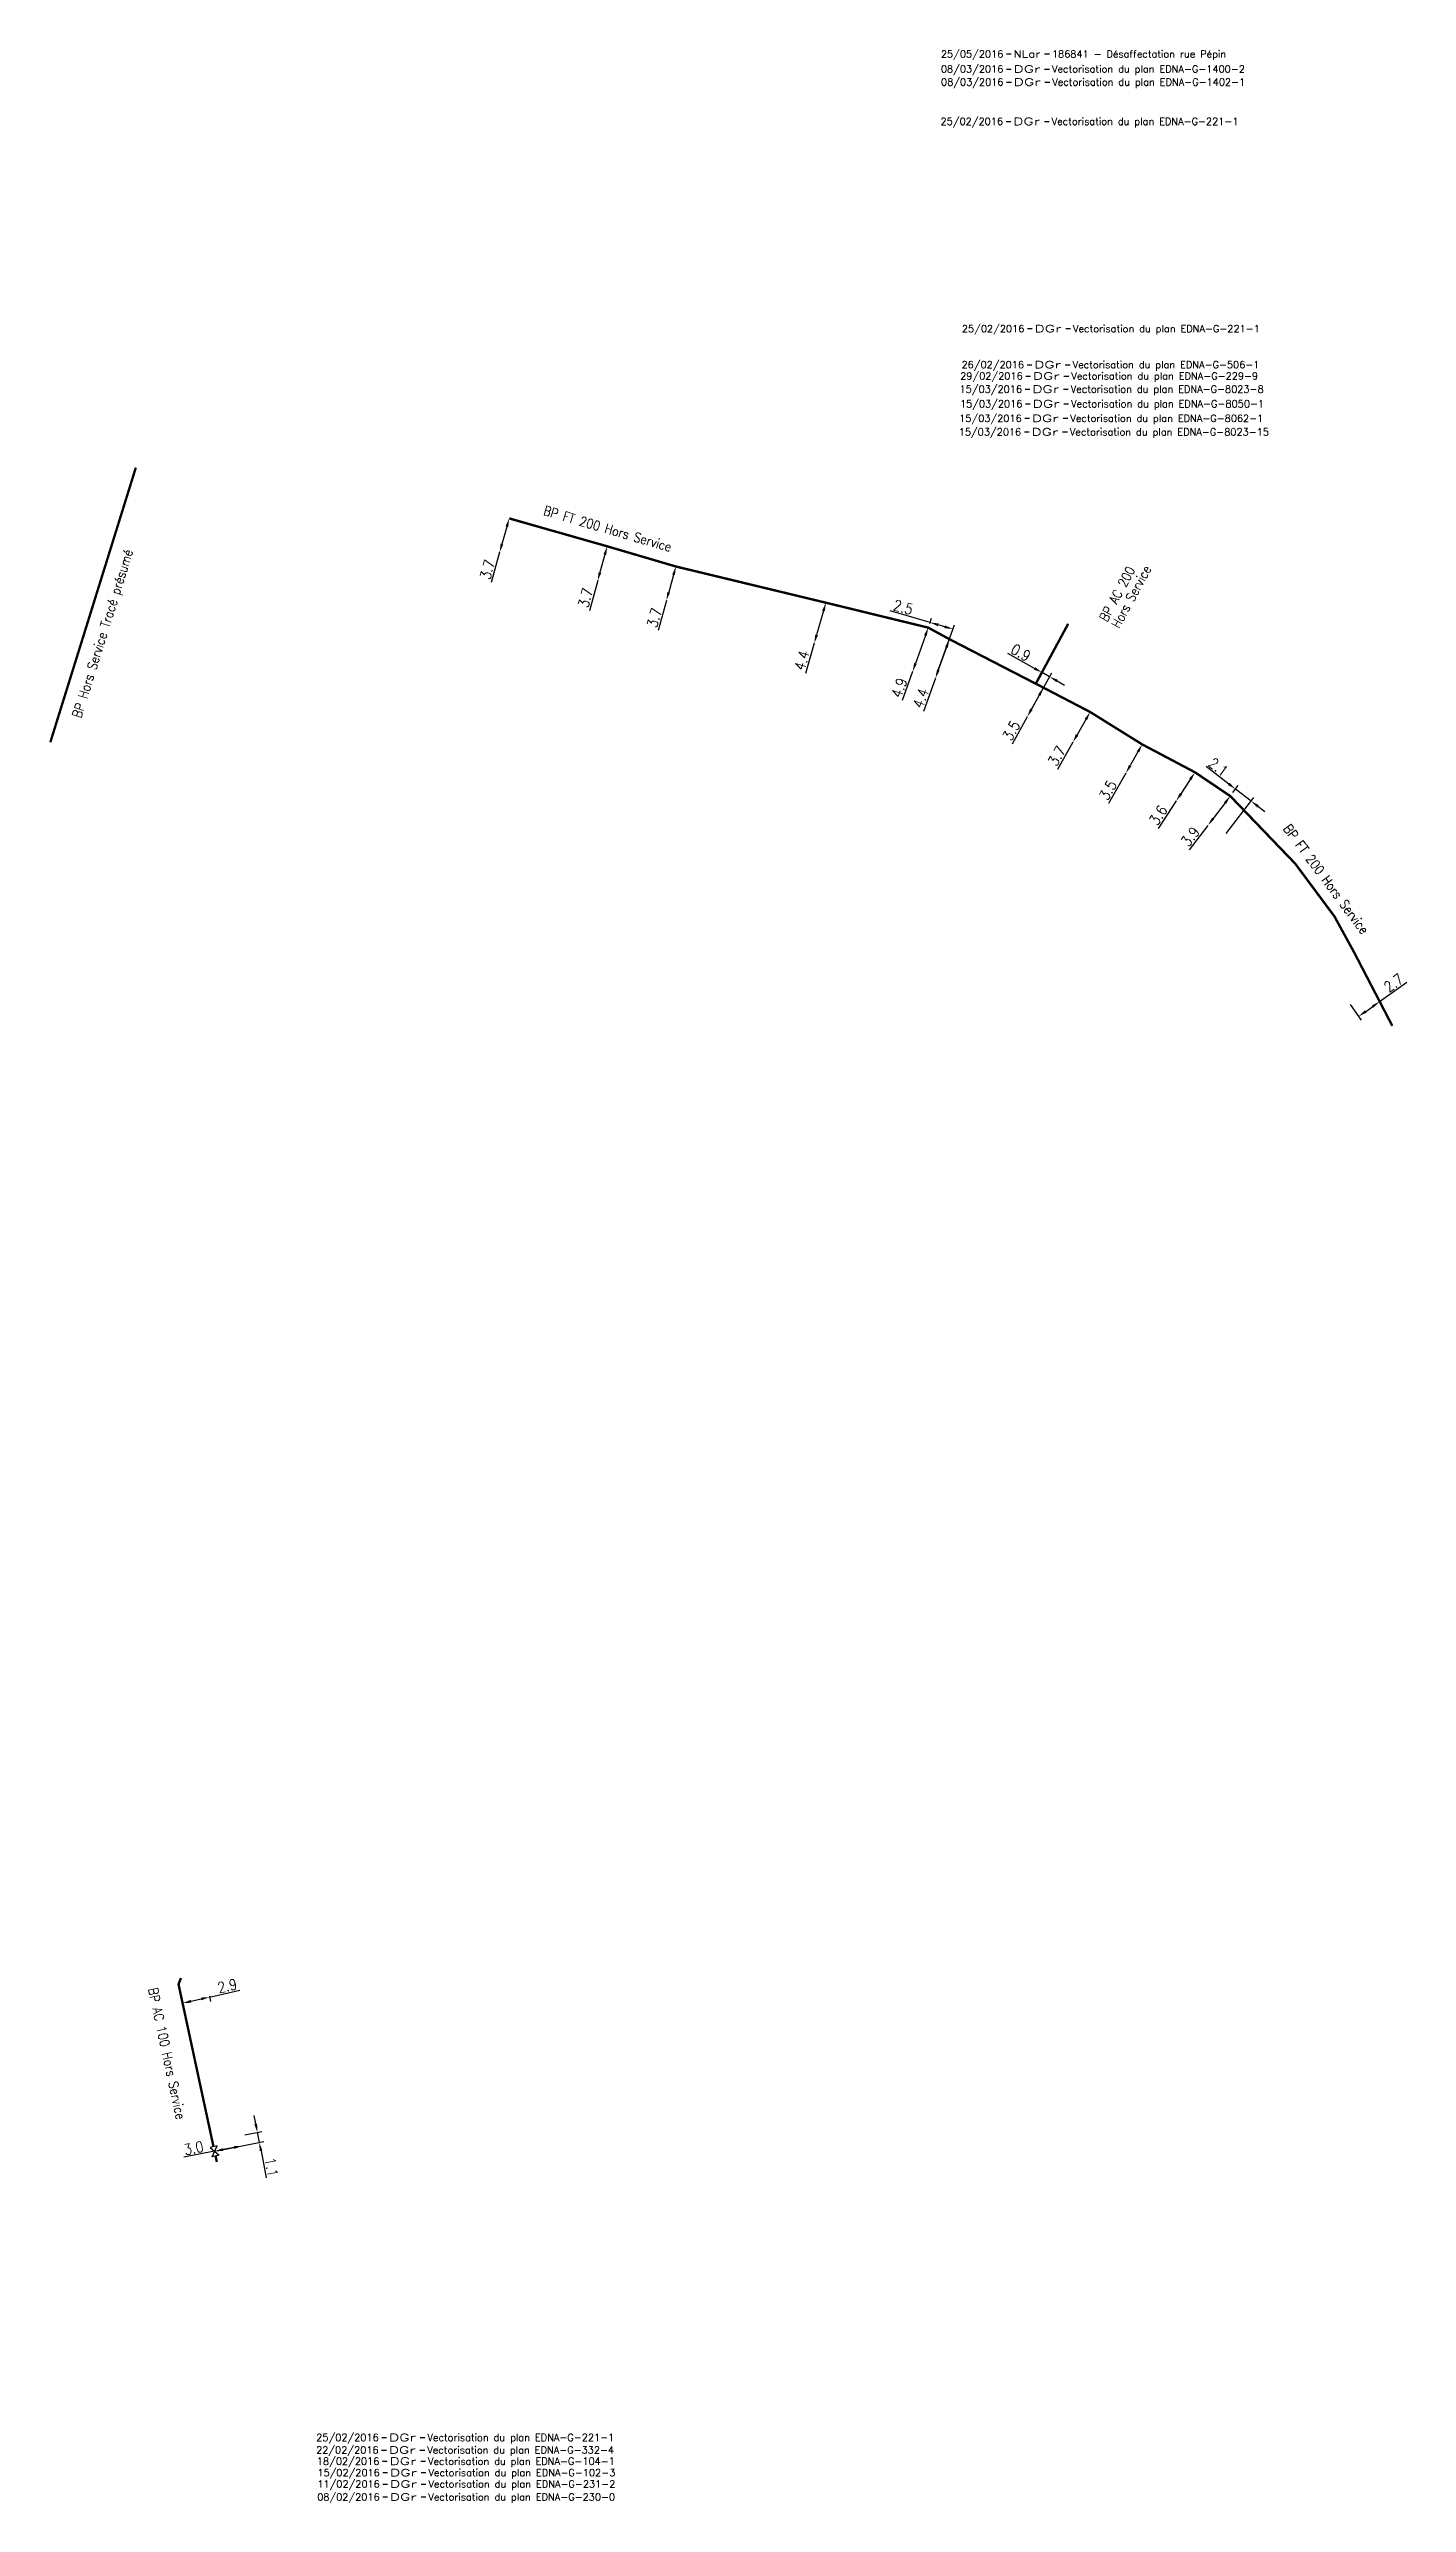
# Model space of a CAD drawing. Header units: millimetres. Extents: x 185000 to 186000, y 128000 to 129005.
# Drawn here: x 185417.5 to 185560, y 128010.7 to 128268.4 of the extents above; entities that cross this region are included whole.
import ezdxf
from ezdxf.enums import TextEntityAlignment as Align

# ---------------------------------------------------------------- set-up
doc = ezdxf.new("R2010")
doc.units = ezdxf.units.MM
doc.header["$PDMODE"] = 34
doc.linetypes.add('L_25_FT', pattern=[2000, 1000, 1000])
doc.layers.get('0').update_dxf_attribs({"linetype": 'CONTINUOUS'})
doc.layers.get('DEFPOINTS').update_dxf_attribs({"linetype": 'CONTINUOUS'})
doc.layers.add('L_908', color=5, linetype='CONTINUOUS')
doc.layers.add('L_910', color=7, linetype='CONTINUOUS', plot=False)
doc.styles.get("Standard").update_dxf_attribs({"font": 'romans.shx', "width": 0.85})
doc.linetypes.add('BP_HS', pattern='A,2,-1,["G",Standard,S=0.85,R=0,X=-0.27,Y=-0.4],-1', length=4)
doc.dimstyles.get("Standard").update_dxf_attribs({"dimtxt": 1.5, "dimasz": 1.2, "dimexe": 0.625, "dimexo": 0.625, "dimgap": 0.25, "dimtad": 1, "dimdec": 1, "dimzin": 0, "dimdsep": 46, "dimtxsty": 'Standard', "dimcen": -0.5, "dimadec": 0, "dimazin": 0, "dimtfac": 1, "dimtdec": 1, "dimtmove": 0, "dimatfit": 3, "dimfxl": 0, "dimtolj": 1, "dimtzin": 0, "dimarcsym": 0})

# ---------------------------------------------------------------- blocks, each defined once
blk = doc.blocks.new('*D116')
at = {"layer": 'DEFPOINTS', "color": 0, "linetype": 'Continuous', "transparency": 16777216}
for p in [(185434.19, 128064.4), (185431.36, 128063.76), (185434.31, 128063.86)]:
    blk.add_point(p, dxfattribs=at)
at = {"layer": 'L_908', "color": 0, "linetype": 'Continuous', "lineweight": -2, "transparency": 16777216}
for p, q in [((185434.29, 128063.94), (185434.42, 128063.4)), ((185434.31, 128063.86), (185437.47, 128064.57)), ((185431.46, 128063.31), (185431.59, 128062.77)), ((185432.36, 128063.42), (185433.43, 128063.66))]:
    blk.add_line(p, q, dxfattribs=at)
at = {"layer": 'L_908', "color": 0, "linetype": 'Continuous', "transparency": 16777216}
for points in [[(185432.33, 128063.57), (185432.39, 128063.27), (185431.48, 128063.22)], [(185433.4, 128063.81), (185433.47, 128063.52), (185434.31, 128063.86)]]:
    blk.add_solid(points, dxfattribs=at)
at = {"layer": 'L_908', "color": 0, "linetype": 'Continuous', "transparency": 16777216, "insert": (185436.17, 128065.04), "char_height": 1.125, "attachment_point": 5, "rotation": 12.6534}
blk.add_mtext('\\A1;2.9', dxfattribs=at)
blk = doc.blocks.new('L_300_09')
at = {"color": 0, "linetype": 'Continuous', "flags": 128}
blk.add_lwpolyline([(0.5, -0.38), (-0.5, 0.38), (-0.5, -0.38), (0.5, 0.38), (0.5, -0.38)], dxfattribs=at)
at = {"color": 0, "linetype": 'Continuous', "width": 0.75}
blk.add_attdef('NUM', text='', height=1, dxfattribs=at).set_placement((0, 1.69), align=Align.MIDDLE_CENTER)
at = {"color": 0, "linetype": 'Continuous', "width": 0.75, "flags": 3}
for tag, p in [('DEF_LEG', (0, -5)), ('DEF_COUP', (0, -7.5)), ('DEF_TYPE', (0, -10))]:
    blk.add_attdef(tag, text='', height=1.2, dxfattribs=at).set_placement(p, align=Align.MIDDLE)
blk = doc.blocks.new('*D118')
at = {"layer": 'DEFPOINTS', "color": 0, "linetype": 'Continuous', "transparency": 16777216}
for p in [(185437.56, 128049.32), (185439.32, 128049.67), (185434.83, 128047.67)]:
    blk.add_point(p, dxfattribs=at)
at = {"layer": 'L_908', "color": 0, "linetype": 'Continuous', "lineweight": -2, "transparency": 16777216}
for p, q in [((185439.15, 128050.55), (185438.98, 128051.44)), ((185435.29, 128047.76), (185439.99, 128048.68)), ((185438.02, 128049.41), (185439.78, 128049.76)), ((185439.32, 128049.67), (185439.53, 128048.59)), ((185439.71, 128047.71), (185440.26, 128044.89))]:
    blk.add_line(p, q, dxfattribs=at)
at = {"layer": 'L_908', "color": 0, "linetype": 'Continuous', "transparency": 16777216}
for points in [[(185439.3, 128050.58), (185439, 128050.52), (185439.32, 128049.67)], [(185439.86, 128047.74), (185439.56, 128047.68), (185439.53, 128048.59)]]:
    blk.add_solid(points, dxfattribs=at)
at = {"layer": 'L_908', "color": 0, "linetype": 'Continuous', "transparency": 16777216, "insert": (185440.81, 128046), "char_height": 1.125, "attachment_point": 5, "rotation": 281.0998}
blk.add_mtext('\\A1;1.1', dxfattribs=at)
blk = doc.blocks.new('*D119')
at = {"layer": 'DEFPOINTS', "color": 0, "linetype": 'Continuous', "transparency": 16777216}
for p in [(185434.83, 128047.67), (185437.77, 128048.24), (185437.77, 128048.24)]:
    blk.add_point(p, dxfattribs=at)
at = {"layer": 'L_908', "color": 0, "linetype": 'Continuous', "lineweight": -2, "transparency": 16777216}
for p, q in [((185434.83, 128047.67), (185431.61, 128047.04)), ((185436.89, 128048.07), (185435.71, 128047.84))]:
    blk.add_line(p, q, dxfattribs=at)
at = {"layer": 'L_908', "color": 0, "linetype": 'Continuous', "transparency": 16777216}
for points in [[(185435.68, 128047.99), (185435.74, 128047.69), (185434.83, 128047.67)], [(185436.86, 128048.22), (185436.92, 128047.92), (185437.77, 128048.24)]]:
    blk.add_solid(points, dxfattribs=at)
at = {"layer": 'L_908', "color": 0, "linetype": 'Continuous', "transparency": 16777216, "insert": (185432.64, 128048), "char_height": 1.125, "attachment_point": 5, "rotation": 11.0998}
blk.add_mtext('\\A1;3.0', dxfattribs=at)
blk = doc.blocks.new('*D120')
at = {"layer": 'DEFPOINTS', "color": 0, "linetype": 'Continuous', "transparency": 16777216}
for p in [(185465.76, 128219.13), (185464.76, 128215.57), (185464.76, 128215.57)]:
    blk.add_point(p, dxfattribs=at)
at = {"layer": 'L_908', "color": 0, "linetype": 'Continuous', "lineweight": -2, "transparency": 16777216}
for p, q in [((185465.51, 128218.26), (185465, 128216.43)), ((185464.76, 128215.57), (185463.87, 128212.41))]:
    blk.add_line(p, q, dxfattribs=at)
at = {"layer": 'L_908', "color": 0, "linetype": 'Continuous', "transparency": 16777216}
for points in [[(185465.37, 128218.3), (185465.66, 128218.22), (185465.76, 128219.13)], [(185464.86, 128216.47), (185465.14, 128216.39), (185464.76, 128215.57)]]:
    blk.add_solid(points, dxfattribs=at)
at = {"layer": 'L_908', "color": 0, "linetype": 'Continuous', "transparency": 16777216, "insert": (185463.47, 128213.76), "char_height": 1.125, "attachment_point": 5, "rotation": 74.3196}
blk.add_mtext('\\A1;3.7', dxfattribs=at)
blk = doc.blocks.new('*D121')
at = {"layer": 'DEFPOINTS', "color": 0, "linetype": 'Continuous', "transparency": 16777216}
for p in [(185476.05, 128216.2), (185475.05, 128212.6), (185475.05, 128212.6)]:
    blk.add_point(p, dxfattribs=at)
at = {"layer": 'L_908', "color": 0, "linetype": 'Continuous', "lineweight": -2, "transparency": 16777216}
for p, q in [((185475.81, 128215.33), (185475.29, 128213.47)), ((185475.05, 128212.6), (185474.18, 128209.44))]:
    blk.add_line(p, q, dxfattribs=at)
at = {"layer": 'L_908', "color": 0, "linetype": 'Continuous', "transparency": 16777216}
for points in [[(185475.66, 128215.37), (185475.95, 128215.29), (185476.05, 128216.2)], [(185475.15, 128213.51), (185475.44, 128213.43), (185475.05, 128212.6)]]:
    blk.add_solid(points, dxfattribs=at)
at = {"layer": 'L_908', "color": 0, "linetype": 'Continuous', "transparency": 16777216, "insert": (185473.77, 128210.79), "char_height": 1.125, "attachment_point": 5, "rotation": 74.5487}
blk.add_mtext('\\A1;3.7', dxfattribs=at)
blk = doc.blocks.new('*D122')
at = {"layer": 'DEFPOINTS', "color": 0, "linetype": 'Continuous', "transparency": 16777216}
for p in [(185483.26, 128214.08), (185482.27, 128210.52), (185482.27, 128210.52)]:
    blk.add_point(p, dxfattribs=at)
at = {"layer": 'L_908', "color": 0, "linetype": 'Continuous', "lineweight": -2, "transparency": 16777216}
for p, q in [((185483.02, 128213.21), (185482.51, 128211.38)), ((185482.27, 128210.52), (185481.39, 128207.36))]:
    blk.add_line(p, q, dxfattribs=at)
at = {"layer": 'L_908', "color": 0, "linetype": 'Continuous', "transparency": 16777216}
for points in [[(185482.87, 128213.25), (185483.16, 128213.17), (185483.26, 128214.08)], [(185482.36, 128211.42), (185482.65, 128211.34), (185482.27, 128210.52)]]:
    blk.add_solid(points, dxfattribs=at)
at = {"layer": 'L_908', "color": 0, "linetype": 'Continuous', "transparency": 16777216, "insert": (185480.99, 128208.7), "char_height": 1.125, "attachment_point": 5, "rotation": 74.4675}
blk.add_mtext('\\A1;3.7', dxfattribs=at)
blk = doc.blocks.new('*D123')
at = {"layer": 'DEFPOINTS', "color": 0, "linetype": 'Continuous', "transparency": 16777216}
for p in [(185499, 128210.28), (185497.79, 128206.03), (185497.79, 128206.03)]:
    blk.add_point(p, dxfattribs=at)
at = {"layer": 'L_908', "color": 0, "linetype": 'Continuous', "lineweight": -2, "transparency": 16777216}
for p, q in [((185498.75, 128209.42), (185498.03, 128206.9)), ((185497.79, 128206.03), (185496.88, 128202.83))]:
    blk.add_line(p, q, dxfattribs=at)
at = {"layer": 'L_908', "color": 0, "linetype": 'Continuous', "transparency": 16777216}
for points in [[(185498.61, 128209.46), (185498.9, 128209.38), (185499, 128210.28)], [(185497.89, 128206.94), (185498.18, 128206.86), (185497.79, 128206.03)]]:
    blk.add_solid(points, dxfattribs=at)
at = {"layer": 'L_908', "color": 0, "linetype": 'Continuous', "transparency": 16777216, "insert": (185496.49, 128204.21), "char_height": 1.125, "attachment_point": 5, "rotation": 74.1222}
blk.add_mtext('\\A1;4.4', dxfattribs=at)
blk = doc.blocks.new('*D124')
at = {"layer": 'DEFPOINTS', "color": 0, "linetype": 'Continuous', "transparency": 16777216}
for p in [(185511.97, 128206.45), (185510.51, 128202.35), (185510.51, 128202.35)]:
    blk.add_point(p, dxfattribs=at)
at = {"layer": 'L_908', "color": 0, "linetype": 'Continuous', "lineweight": -2, "transparency": 16777216}
for p, q in [((185511.67, 128205.61), (185510.81, 128203.2)), ((185510.51, 128202.35), (185509.26, 128198.86))]:
    blk.add_line(p, q, dxfattribs=at)
at = {"layer": 'L_908', "color": 0, "linetype": 'Continuous', "transparency": 16777216}
for points in [[(185511.52, 128205.66), (185511.81, 128205.55), (185511.97, 128206.45)], [(185510.67, 128203.25), (185510.95, 128203.15), (185510.51, 128202.35)]]:
    blk.add_solid(points, dxfattribs=at)
at = {"layer": 'L_908', "color": 0, "linetype": 'Continuous', "transparency": 16777216, "insert": (185508.96, 128200.25), "char_height": 1.125, "attachment_point": 5, "rotation": 70.4137}
blk.add_mtext('\\A1;4.4', dxfattribs=at)
blk = doc.blocks.new('*D125')
at = {"layer": 'DEFPOINTS', "color": 0, "linetype": 'Continuous', "transparency": 16777216}
for p in [(185509.75, 128207.66), (185512.34, 128207.51), (185510.51, 128202.35)]:
    blk.add_point(p, dxfattribs=at)
at = {"layer": 'L_908', "color": 0, "linetype": 'Continuous', "lineweight": -2, "transparency": 16777216}
for p, q in [((185509.94, 128208.2), (185505.77, 128209.41)), ((185509.91, 128208.11), (185510.1, 128208.64)), ((185510.67, 128202.8), (185512.5, 128207.95)), ((185511.48, 128207.76), (185510.81, 128207.95))]:
    blk.add_line(p, q, dxfattribs=at)
at = {"layer": 'L_908', "color": 0, "linetype": 'Continuous', "transparency": 16777216}
for points in [[(185510.85, 128208.1), (185510.76, 128207.81), (185509.94, 128208.2)], [(185511.52, 128207.9), (185511.44, 128207.61), (185512.34, 128207.51)]]:
    blk.add_solid(points, dxfattribs=at)
at = {"layer": 'L_908', "color": 0, "linetype": 'Continuous', "transparency": 16777216, "insert": (185507.12, 128209.8), "char_height": 1.125, "attachment_point": 5, "rotation": 343.8884}
blk.add_mtext('\\A1;2.5', dxfattribs=at)
blk = doc.blocks.new('*D126')
at = {"layer": 'DEFPOINTS', "color": 0, "linetype": 'Continuous', "transparency": 16777216}
for p in [(185509.75, 128207.66), (185508.11, 128203.05), (185508.11, 128203.05)]:
    blk.add_point(p, dxfattribs=at)
at = {"layer": 'L_908', "color": 0, "linetype": 'Continuous', "lineweight": -2, "transparency": 16777216}
for p, q in [((185509.45, 128206.82), (185508.41, 128203.9)), ((185508.11, 128203.05), (185507.02, 128200))]:
    blk.add_line(p, q, dxfattribs=at)
at = {"layer": 'L_908', "color": 0, "linetype": 'Continuous', "transparency": 16777216}
for points in [[(185509.31, 128206.87), (185509.59, 128206.77), (185509.75, 128207.66)], [(185508.27, 128203.95), (185508.55, 128203.85), (185508.11, 128203.05)]]:
    blk.add_solid(points, dxfattribs=at)
at = {"layer": 'L_908', "color": 0, "linetype": 'Continuous', "transparency": 16777216, "insert": (185506.71, 128201.35), "char_height": 1.125, "attachment_point": 5, "rotation": 70.4137}
blk.add_mtext('\\A1;4.9', dxfattribs=at)
blk = doc.blocks.new('*D127')
at = {"layer": 'DEFPOINTS', "color": 0, "linetype": 'Continuous', "transparency": 16777216}
for p in [(185521.84, 128201.36), (185520.14, 128198.3), (185520.14, 128198.3)]:
    blk.add_point(p, dxfattribs=at)
at = {"layer": 'L_908', "color": 0, "linetype": 'Continuous', "lineweight": -2, "transparency": 16777216}
for p, q in [((185521.41, 128200.57), (185520.58, 128199.09)), ((185520.14, 128198.3), (185518.55, 128195.44))]:
    blk.add_line(p, q, dxfattribs=at)
at = {"layer": 'L_908', "color": 0, "linetype": 'Continuous', "transparency": 16777216}
for points in [[(185521.28, 128200.65), (185521.54, 128200.5), (185521.84, 128201.36)], [(185520.45, 128199.16), (185520.71, 128199.01), (185520.14, 128198.3)]]:
    blk.add_solid(points, dxfattribs=at)
at = {"layer": 'L_908', "color": 0, "linetype": 'Continuous', "transparency": 16777216, "insert": (185518.47, 128196.84), "char_height": 1.125, "attachment_point": 5, "rotation": 60.9037}
blk.add_mtext('\\A1;3.5', dxfattribs=at)
blk = doc.blocks.new('*D128')
at = {"layer": 'DEFPOINTS', "color": 0, "linetype": 'Continuous', "transparency": 16777216}
for p in [(185521.04, 128201.77), (185522.48, 128202.51), (185520.14, 128198.3)]:
    blk.add_point(p, dxfattribs=at)
at = {"layer": 'L_908', "color": 0, "linetype": 'Continuous', "lineweight": -2, "transparency": 16777216}
for p, q in [((185520.91, 128203.38), (185518.09, 128204.96)), ((185521.27, 128202.18), (185521.93, 128203.36)), ((185520.37, 128198.71), (185522.71, 128202.92)), ((185522.48, 128202.51), (185521.7, 128202.95)), ((185523.27, 128202.07), (185524.06, 128201.63))]:
    blk.add_line(p, q, dxfattribs=at)
at = {"layer": 'L_908', "color": 0, "linetype": 'Continuous', "transparency": 16777216}
for points in [[(185520.98, 128203.51), (185520.84, 128203.25), (185521.7, 128202.95)], [(185523.34, 128202.2), (185523.2, 128201.94), (185522.48, 128202.51)]]:
    blk.add_solid(points, dxfattribs=at)
at = {"layer": 'L_908', "color": 0, "linetype": 'Continuous', "transparency": 16777216, "insert": (185519.47, 128205.04), "char_height": 1.125, "attachment_point": 5, "rotation": 330.9037}
blk.add_mtext('\\A1;0.9', dxfattribs=at)
blk = doc.blocks.new('*D129')
at = {"layer": 'DEFPOINTS', "color": 0, "linetype": 'Continuous', "transparency": 16777216}
for p in [(185541.46, 128189.97), (185543.65, 128189.45), (185540.74, 128185.66)]:
    blk.add_point(p, dxfattribs=at)
at = {"layer": 'L_908', "color": 0, "linetype": 'Continuous', "lineweight": -2, "transparency": 16777216}
for p, q in [((185541.3, 128191.24), (185538.92, 128193.07)), ((185541.74, 128190.34), (185542.3, 128191.07)), ((185543.65, 128189.45), (185542.02, 128190.7)), ((185541.02, 128186.03), (185543.93, 128189.82)), ((185544.36, 128188.9), (185545.07, 128188.36))]:
    blk.add_line(p, q, dxfattribs=at)
at = {"layer": 'L_908', "color": 0, "linetype": 'Continuous', "transparency": 16777216}
for points in [[(185541.39, 128191.36), (185541.21, 128191.13), (185542.02, 128190.7)], [(185544.45, 128189.02), (185544.27, 128188.78), (185543.65, 128189.45)]]:
    blk.add_solid(points, dxfattribs=at)
at = {"layer": 'L_908', "color": 0, "linetype": 'Continuous', "transparency": 16777216, "insert": (185540.21, 128193.03), "char_height": 1.125, "attachment_point": 5, "rotation": 322.5531}
blk.add_mtext('\\A1;2.1', dxfattribs=at)
blk = doc.blocks.new('*D130')
at = {"layer": 'DEFPOINTS', "color": 0, "linetype": 'Continuous', "transparency": 16777216}
for p in [(185541.46, 128189.97), (185539.11, 128186.9), (185539.11, 128186.9)]:
    blk.add_point(p, dxfattribs=at)
at = {"layer": 'L_908', "color": 0, "linetype": 'Continuous', "lineweight": -2, "transparency": 16777216}
for p, q in [((185540.91, 128189.25), (185539.66, 128187.62)), ((185539.11, 128186.9), (185537.15, 128184.34))]:
    blk.add_line(p, q, dxfattribs=at)
at = {"layer": 'L_908', "color": 0, "linetype": 'Continuous', "transparency": 16777216}
for points in [[(185539.54, 128187.71), (185539.78, 128187.53), (185539.11, 128186.9)], [(185540.79, 128189.34), (185541.03, 128189.16), (185541.46, 128189.97)]]:
    blk.add_solid(points, dxfattribs=at)
at = {"layer": 'L_908', "color": 0, "linetype": 'Continuous', "transparency": 16777216, "insert": (185537.26, 128185.72), "char_height": 1.125, "attachment_point": 5, "rotation": 52.5531}
blk.add_mtext('\\A1;3.9', dxfattribs=at)
blk = doc.blocks.new('*D131')
at = {"layer": 'DEFPOINTS', "color": 0, "linetype": 'Continuous', "transparency": 16777216}
for p in [(185526.75, 128198.8), (185524.94, 128195.63), (185524.94, 128195.63)]:
    blk.add_point(p, dxfattribs=at)
at = {"layer": 'L_908', "color": 0, "linetype": 'Continuous', "lineweight": -2, "transparency": 16777216}
for p, q in [((185526.3, 128198.02), (185525.39, 128196.41)), ((185524.94, 128195.63), (185523.32, 128192.78))]:
    blk.add_line(p, q, dxfattribs=at)
at = {"layer": 'L_908', "color": 0, "linetype": 'Continuous', "transparency": 16777216}
for points in [[(185526.17, 128198.09), (185526.43, 128197.95), (185526.75, 128198.8)], [(185525.25, 128196.49), (185525.52, 128196.34), (185524.94, 128195.63)]]:
    blk.add_solid(points, dxfattribs=at)
at = {"layer": 'L_908', "color": 0, "linetype": 'Continuous', "transparency": 16777216, "insert": (185523.25, 128194.19), "char_height": 1.125, "attachment_point": 5, "rotation": 60.3547}
blk.add_mtext('\\A1;3.7', dxfattribs=at)
blk = doc.blocks.new('*D132')
at = {"layer": 'DEFPOINTS', "color": 0, "linetype": 'Continuous', "transparency": 16777216}
for p in [(185532.21, 128195.4), (185530.5, 128192.39), (185530.5, 128192.39)]:
    blk.add_point(p, dxfattribs=at)
at = {"layer": 'L_908', "color": 0, "linetype": 'Continuous', "lineweight": -2, "transparency": 16777216}
for p, q in [((185531.77, 128194.62), (185530.95, 128193.18)), ((185530.5, 128192.39), (185528.68, 128189.19))]:
    blk.add_line(p, q, dxfattribs=at)
at = {"layer": 'L_908', "color": 0, "linetype": 'Continuous', "transparency": 16777216}
for points in [[(185531.64, 128194.69), (185531.9, 128194.55), (185532.21, 128195.4)], [(185530.82, 128193.25), (185531.08, 128193.1), (185530.5, 128192.39)]]:
    blk.add_solid(points, dxfattribs=at)
at = {"layer": 'L_908', "color": 0, "linetype": 'Continuous', "transparency": 16777216, "insert": (185528.61, 128190.59), "char_height": 1.125, "attachment_point": 5, "rotation": 60.3521}
blk.add_mtext('\\A1;3.5', dxfattribs=at)
blk = doc.blocks.new('*D133')
at = {"layer": 'DEFPOINTS', "color": 0, "linetype": 'Continuous', "transparency": 16777216}
for p in [(185537.75, 128192.47), (185535.78, 128189.46), (185535.78, 128189.46)]:
    blk.add_point(p, dxfattribs=at)
at = {"layer": 'L_908', "color": 0, "linetype": 'Continuous', "lineweight": -2, "transparency": 16777216}
for p, q in [((185537.26, 128191.72), (185536.27, 128190.21)), ((185535.78, 128189.46), (185533.88, 128186.56))]:
    blk.add_line(p, q, dxfattribs=at)
at = {"layer": 'L_908', "color": 0, "linetype": 'Continuous', "transparency": 16777216}
for points in [[(185536.15, 128190.29), (185536.4, 128190.13), (185535.78, 128189.46)], [(185537.13, 128191.8), (185537.38, 128191.63), (185537.75, 128192.47)]]:
    blk.add_solid(points, dxfattribs=at)
at = {"layer": 'L_908', "color": 0, "linetype": 'Continuous', "transparency": 16777216, "insert": (185533.9, 128187.97), "char_height": 1.125, "attachment_point": 5, "rotation": 56.7258}
blk.add_mtext('\\A1;3.6', dxfattribs=at)
blk = doc.blocks.new('*D134')
at = {"layer": 'DEFPOINTS', "color": 0, "linetype": 'Continuous', "transparency": 16777216}
for p in [(185553.78, 128168.46), (185557.14, 128168.4), (185554.94, 128166.83)]:
    blk.add_point(p, dxfattribs=at)
at = {"layer": 'L_908', "color": 0, "linetype": 'Continuous', "lineweight": -2, "transparency": 16777216}
for p, q in [((185557.14, 128168.4), (185560, 128170.43)), ((185554.06, 128168.08), (185555.21, 128166.45)), ((185555.68, 128167.36), (185556.41, 128167.88))]:
    blk.add_line(p, q, dxfattribs=at)
at = {"layer": 'L_908', "color": 0, "linetype": 'Continuous', "transparency": 16777216}
for points in [[(185555.59, 128167.48), (185555.76, 128167.23), (185554.94, 128166.83)], [(185556.32, 128168), (185556.5, 128167.75), (185557.14, 128168.4)]]:
    blk.add_solid(points, dxfattribs=at)
at = {"layer": 'L_908', "color": 0, "linetype": 'Continuous', "transparency": 16777216, "insert": (185558.6, 128170.35), "char_height": 1.125, "attachment_point": 5, "rotation": 35.3825}
blk.add_mtext('\\A1;2.7', dxfattribs=at)
blk = doc.blocks.new('GIS_MODF')
at = {"color": 0, "linetype": 'Continuous', "flags": 128}
for points in [[(-2.26, -0.01), (-1.76, -0.01)], [(1.76, -0.01), (2.26, -0.01)]]:
    blk.add_lwpolyline(points, dxfattribs=at)
at = {"color": 0, "linetype": 'Continuous'}
blk.add_attdef('DATE', text='', height=0.75, dxfattribs=at).set_placement((-2.58, -0.39), align=Align.RIGHT)
at = {"color": 0, "linetype": 'Continuous', "width": 3.590909}
blk.add_attdef('USER', text='', height=0.75, dxfattribs=at).set_placement((-1.52, -0.39), (1.31, -0.39), align=Align.FIT)
at = {"color": 0, "linetype": 'Continuous'}
blk.add_attdef('DESC', (2.53, -0.39), '', height=0.75, dxfattribs=at)

msp = doc.modelspace()

# ---------------------------------------------------------------- linework, layer by layer
at = {"layer": 'L_908', "linetype": 'BP_HS', "const_width": 0.25}
for points in [[(185417.59, 128195.62), (185426.57, 128224.47), (185426.57, 128224.47)], [(185465.76, 128219.13), (185476.05, 128216.2), (185483.26, 128214.08), (185499, 128210.28), (185509.75, 128207.66), (185511.97, 128206.45), (185521.04, 128201.77), (185521.84, 128201.36), (185526.75, 128198.8), (185532.21, 128195.4), (185537.75, 128192.47), (185541.46, 128189.97), (185548.28, 128182.87), (185552.39, 128177.34), (185554.47, 128173.54), (185557.14, 128168.4), (185558.47, 128165.84)], [(185431.3, 128065.86), (185431.05, 128065.21), (185431.36, 128063.76), (185431.36, 128063.76), (185434.72, 128048.16)], [(185434.94, 128047.18), (185435.07, 128046.55)]]:
    msp.add_lwpolyline(points, dxfattribs=at)
at = {"layer": 'L_908', "linetype": 'BP_HS', "const_width": 0.25, "flags": 128}
msp.add_lwpolyline([(185521.04, 128201.77), (185524.44, 128208.06)], dxfattribs=at)

# ---------------------------------------------------------------- block references
at = {"layer": 'L_908', "rotation": 282.1641588414403}
msp.add_blockref('L_300_09', (185434.83, 128047.67), dxfattribs=at)
at = {"layer": 'L_910'}
ref = msp.add_blockref('GIS_MODF', (185520.21, 128267.91), dxfattribs=at)
ref.add_attrib('DATE', '25/05/2016', dxfattribs={"layer": '0', "color": 0, "linetype": 'Continuous', "height": 0.75}).set_placement((185517.63, 128267.52), align=Align.RIGHT)
ref.add_attrib('USER', 'NLar', dxfattribs={"layer": '0', "color": 0, "linetype": 'Continuous', "height": 0.75, "width": 1.128571}).set_placement((185518.7, 128267.52), (185521.52, 128267.52), align=Align.FIT)
ref.add_attrib('DESC', '186841 - Désaffectation rue Pépin', (185522.74, 128267.52), dxfattribs={"layer": '0', "color": 0, "linetype": 'Continuous', "height": 0.75})
ref = msp.add_blockref('GIS_MODF', (185520.21, 128266.33), dxfattribs=at)
ref.add_attrib('DATE', '08/03/2016', dxfattribs={"layer": '0', "color": 0, "linetype": 'Continuous', "height": 0.75}).set_placement((185517.63, 128265.94), align=Align.RIGHT)
ref.add_attrib('USER', 'DGr', dxfattribs={"layer": '0', "color": 0, "linetype": 'Continuous', "height": 0.75, "width": 1.462963}).set_placement((185518.7, 128265.94), (185521.52, 128265.94), align=Align.FIT)
ref.add_attrib('DESC', 'Vectorisation du plan EDNA-G-1400-2', (185522.74, 128265.94), dxfattribs={"layer": '0', "color": 0, "linetype": 'Continuous', "height": 0.75})
ref = msp.add_blockref('GIS_MODF', (185520.24, 128264.96), dxfattribs=at)
ref.add_attrib('DATE', '08/03/2016', dxfattribs={"layer": '0', "color": 0, "linetype": 'Continuous', "height": 0.75}).set_placement((185517.65, 128264.57), align=Align.RIGHT)
ref.add_attrib('USER', 'DGr', dxfattribs={"layer": '0', "color": 0, "linetype": 'Continuous', "height": 0.75, "width": 1.462963}).set_placement((185518.72, 128264.57), (185521.54, 128264.57), align=Align.FIT)
ref.add_attrib('DESC', 'Vectorisation du plan EDNA-G-1402-1', (185522.77, 128264.57), dxfattribs={"layer": '0', "color": 0, "linetype": 'Continuous', "height": 0.75})
ref = msp.add_blockref('GIS_MODF', (185520.19, 128260.83), dxfattribs=at)
ref.add_attrib('DATE', '25/02/2016', dxfattribs={"layer": '0', "color": 0, "linetype": 'Continuous', "height": 0.75}).set_placement((185517.6, 128260.44), align=Align.RIGHT)
ref.add_attrib('USER', 'DGr', dxfattribs={"layer": '0', "color": 0, "linetype": 'Continuous', "height": 0.75, "width": 1.462963}).set_placement((185518.67, 128260.44), (185521.49, 128260.44), align=Align.FIT)
ref.add_attrib('DESC', 'Vectorisation du plan EDNA-G-221-1', (185522.71, 128260.44), dxfattribs={"layer": '0', "color": 0, "linetype": 'Continuous', "height": 0.75})
ref = msp.add_blockref('GIS_MODF', (185522.42, 128239.07), dxfattribs=at)
ref.add_attrib('DATE', '25/02/2016', dxfattribs={"layer": '0', "color": 0, "linetype": 'Continuous', "height": 0.75}).set_placement((185519.84, 128238.68), align=Align.RIGHT)
ref.add_attrib('USER', 'DGr', dxfattribs={"layer": '0', "color": 0, "linetype": 'Continuous', "height": 0.75, "width": 1.462963}).set_placement((185520.91, 128238.68), (185523.73, 128238.68), align=Align.FIT)
ref.add_attrib('DESC', 'Vectorisation du plan EDNA-G-221-1', (185524.95, 128238.68), dxfattribs={"layer": '0', "color": 0, "linetype": 'Continuous', "height": 0.75})
ref = msp.add_blockref('GIS_MODF', (185522.24, 128234.09), dxfattribs=at)
ref.add_attrib('DATE', '29/02/2016', dxfattribs={"layer": '0', "color": 0, "linetype": 'Continuous', "height": 0.75}).set_placement((185519.66, 128233.71), align=Align.RIGHT)
ref.add_attrib('USER', 'DGr', dxfattribs={"layer": '0', "color": 0, "linetype": 'Continuous', "height": 0.75, "width": 1.462963}).set_placement((185520.73, 128233.71), (185523.55, 128233.71), align=Align.FIT)
ref.add_attrib('DESC', 'Vectorisation du plan EDNA-G-229-9', (185524.77, 128233.71), dxfattribs={"layer": '0', "color": 0, "linetype": 'Continuous', "height": 0.75})
ref = msp.add_blockref('GIS_MODF', (185522.38, 128235.27), dxfattribs=at)
ref.add_attrib('DATE', '26/02/2016', dxfattribs={"layer": '0', "color": 0, "linetype": 'Continuous', "height": 0.75}).set_placement((185519.8, 128234.89), align=Align.RIGHT)
ref.add_attrib('USER', 'DGr', dxfattribs={"layer": '0', "color": 0, "linetype": 'Continuous', "height": 0.75, "width": 1.462963}).set_placement((185520.86, 128234.89), (185523.68, 128234.89), align=Align.FIT)
ref.add_attrib('DESC', 'Vectorisation du plan EDNA-G-506-1', (185524.91, 128234.89), dxfattribs={"layer": '0', "color": 0, "linetype": 'Continuous', "height": 0.75})
ref = msp.add_blockref('GIS_MODF', (185522.18, 128232.72), dxfattribs=at)
ref.add_attrib('DATE', '15/03/2016', dxfattribs={"layer": '0', "color": 0, "linetype": 'Continuous', "height": 0.75}).set_placement((185519.6, 128232.33), align=Align.RIGHT)
ref.add_attrib('USER', 'DGr', dxfattribs={"layer": '0', "color": 0, "linetype": 'Continuous', "height": 0.75, "width": 1.462963}).set_placement((185520.67, 128232.33), (185523.49, 128232.33), align=Align.FIT)
ref.add_attrib('DESC', 'Vectorisation du plan EDNA-G-8023-8', (185524.71, 128232.33), dxfattribs={"layer": '0', "color": 0, "linetype": 'Continuous', "height": 0.75})
ref = msp.add_blockref('GIS_MODF', (185522.22, 128231.18), dxfattribs=at)
ref.add_attrib('DATE', '15/03/2016', dxfattribs={"layer": '0', "color": 0, "linetype": 'Continuous', "height": 0.75}).set_placement((185519.64, 128230.79), align=Align.RIGHT)
ref.add_attrib('USER', 'DGr', dxfattribs={"layer": '0', "color": 0, "linetype": 'Continuous', "height": 0.75, "width": 1.462963}).set_placement((185520.71, 128230.79), (185523.53, 128230.79), align=Align.FIT)
ref.add_attrib('DESC', 'Vectorisation du plan EDNA-G-8050-1', (185524.75, 128230.79), dxfattribs={"layer": '0', "color": 0, "linetype": 'Continuous', "height": 0.75})
ref = msp.add_blockref('GIS_MODF', (185522.14, 128229.66), dxfattribs=at)
ref.add_attrib('DATE', '15/03/2016', dxfattribs={"layer": '0', "color": 0, "linetype": 'Continuous', "height": 0.75}).set_placement((185519.56, 128229.27), align=Align.RIGHT)
ref.add_attrib('USER', 'DGr', dxfattribs={"layer": '0', "color": 0, "linetype": 'Continuous', "height": 0.75, "width": 1.462963}).set_placement((185520.62, 128229.27), (185523.44, 128229.27), align=Align.FIT)
ref.add_attrib('DESC', 'Vectorisation du plan EDNA-G-8062-1', (185524.67, 128229.27), dxfattribs={"layer": '0', "color": 0, "linetype": 'Continuous', "height": 0.75})
ref = msp.add_blockref('GIS_MODF', (185522.1, 128228.23), dxfattribs=at)
ref.add_attrib('DATE', '15/03/2016', dxfattribs={"layer": '0', "color": 0, "linetype": 'Continuous', "height": 0.75}).set_placement((185519.51, 128227.84), align=Align.RIGHT)
ref.add_attrib('USER', 'DGr', dxfattribs={"layer": '0', "color": 0, "linetype": 'Continuous', "height": 0.75, "width": 1.462963}).set_placement((185520.58, 128227.84), (185523.4, 128227.84), align=Align.FIT)
ref.add_attrib('DESC', 'Vectorisation du plan EDNA-G-8023-15', (185524.62, 128227.84), dxfattribs={"layer": '0', "color": 0, "linetype": 'Continuous', "height": 0.75})
ref = msp.add_blockref('GIS_MODF', (185454.65, 128017.63), dxfattribs=at)
ref.add_attrib('DATE', '25/02/2016', dxfattribs={"layer": '0', "color": 0, "linetype": 'Continuous', "height": 0.75}).set_placement((185452.07, 128017.24), align=Align.RIGHT)
ref.add_attrib('USER', 'DGr', dxfattribs={"layer": '0', "color": 0, "linetype": 'Continuous', "height": 0.75, "width": 1.462963}).set_placement((185453.14, 128017.24), (185455.96, 128017.24), align=Align.FIT)
ref.add_attrib('DESC', 'Vectorisation du plan EDNA-G-221-1', (185457.18, 128017.24), dxfattribs={"layer": '0', "color": 0, "linetype": 'Continuous', "height": 0.75})
ref = msp.add_blockref('GIS_MODF', (185454.63, 128016.31), dxfattribs=at)
ref.add_attrib('DATE', '22/02/2016', dxfattribs={"layer": '0', "color": 0, "linetype": 'Continuous', "height": 0.75}).set_placement((185452.05, 128015.93), align=Align.RIGHT)
ref.add_attrib('USER', 'DGr', dxfattribs={"layer": '0', "color": 0, "linetype": 'Continuous', "height": 0.75, "width": 1.462963}).set_placement((185453.12, 128015.93), (185455.94, 128015.93), align=Align.FIT)
ref.add_attrib('DESC', 'Vectorisation du plan EDNA-G-332-4', (185457.16, 128015.93), dxfattribs={"layer": '0', "color": 0, "linetype": 'Continuous', "height": 0.75})
ref = msp.add_blockref('GIS_MODF', (185454.71, 128015.13), dxfattribs=at)
ref.add_attrib('DATE', '18/02/2016', dxfattribs={"layer": '0', "color": 0, "linetype": 'Continuous', "height": 0.75}).set_placement((185452.13, 128014.75), align=Align.RIGHT)
ref.add_attrib('USER', 'DGr', dxfattribs={"layer": '0', "color": 0, "linetype": 'Continuous', "height": 0.75, "width": 1.462963}).set_placement((185453.2, 128014.75), (185456.02, 128014.75), align=Align.FIT)
ref.add_attrib('DESC', 'Vectorisation du plan EDNA-G-104-1', (185457.24, 128014.75), dxfattribs={"layer": '0', "color": 0, "linetype": 'Continuous', "height": 0.75})
ref = msp.add_blockref('GIS_MODF', (185454.76, 128013.94), dxfattribs=at)
ref.add_attrib('DATE', '15/02/2016', dxfattribs={"layer": '0', "color": 0, "linetype": 'Continuous', "height": 0.75}).set_placement((185452.18, 128013.55), align=Align.RIGHT)
ref.add_attrib('USER', 'DGr', dxfattribs={"layer": '0', "color": 0, "linetype": 'Continuous', "height": 0.75, "width": 1.462963}).set_placement((185453.25, 128013.55), (185456.07, 128013.55), align=Align.FIT)
ref.add_attrib('DESC', 'Vectorisation du plan EDNA-G-102-3', (185457.29, 128013.55), dxfattribs={"layer": '0', "color": 0, "linetype": 'Continuous', "height": 0.75})
ref = msp.add_blockref('GIS_MODF', (185454.76, 128012.73), dxfattribs=at)
ref.add_attrib('DATE', '11/02/2016', dxfattribs={"layer": '0', "color": 0, "linetype": 'Continuous', "height": 0.75}).set_placement((185452.18, 128012.35), align=Align.RIGHT)
ref.add_attrib('USER', 'DGr', dxfattribs={"layer": '0', "color": 0, "linetype": 'Continuous', "height": 0.75, "width": 1.462963}).set_placement((185453.25, 128012.35), (185456.07, 128012.35), align=Align.FIT)
ref.add_attrib('DESC', 'Vectorisation du plan EDNA-G-231-2', (185457.29, 128012.35), dxfattribs={"layer": '0', "color": 0, "linetype": 'Continuous', "height": 0.75})
ref = msp.add_blockref('GIS_MODF', (185454.75, 128011.38), dxfattribs=at)
ref.add_attrib('DATE', '08/02/2016', dxfattribs={"layer": '0', "color": 0, "linetype": 'Continuous', "height": 0.75}).set_placement((185452.16, 128010.99), align=Align.RIGHT)
ref.add_attrib('USER', 'DGr', dxfattribs={"layer": '0', "color": 0, "linetype": 'Continuous', "height": 0.75, "width": 1.462963}).set_placement((185453.23, 128010.99), (185456.05, 128010.99), align=Align.FIT)
ref.add_attrib('DESC', 'Vectorisation du plan EDNA-G-230-0', (185457.27, 128010.99), dxfattribs={"layer": '0', "color": 0, "linetype": 'Continuous', "height": 0.75})

# ---------------------------------------------------------------- texts
at = {"layer": 'L_908', "linetype": 'L_25_FT', "width": 0.85}
for s, rotation, p in [('BP FT 200 Hors Service', 343.6544, (185476.1, 128218.07)), ('BP Hors Service Tracé présumé', 72.7001, (185423.21, 128207)), ('BP AC 200', 61.6683, (185529.58, 128211.2)), ('Hors Service', 61.6683, (185531.04, 128210.92)), ('BP FT 200 Hors Service', 306.5858, (185551.54, 128181.26)), ('BP AC 100 Hors Service', 282.1642, (185429.85, 128057.94))]:
    msp.add_text(s, height=1, rotation=rotation, dxfattribs=at).set_placement(p, align=Align.MIDDLE)

# ---------------------------------------------------------------- dimensions: what is measured, and where the dimension line sits
at = {"layer": 'L_908', "linetype": 'Continuous'}
for base, p1, p2, angle, override, picture, middle in [((185464.76, 128215.57), (185465.76, 128219.13), (185464.76, 128215.57), 74.3196, {"dimscale": 0.75}, '*D120', (185464.19, 128213.55)), ((185475.05, 128212.6), (185476.05, 128216.2), (185475.05, 128212.6), 74.5487, {"dimscale": 0.75}, '*D121', (185474.5, 128210.59)), ((185482.27, 128210.52), (185483.26, 128214.08), (185482.27, 128210.52), 74.4675, {"dimscale": 0.75}, '*D122', (185481.71, 128208.5)), ((185497.79, 128206.03), (185499, 128210.28), (185497.79, 128206.03), 74.1222, {"dimscale": 0.75}, '*D123', (185497.21, 128204)), ((185508.11, 128203.05), (185509.75, 128207.66), (185508.11, 128203.05), 70.4137, {"dimscale": 0.75}, '*D126', (185507.41, 128201.1)), ((185510.5092, 128202.3546), (185511.9675, 128206.4529), (185510.5092, 128202.3546), 70.4137, {"dimscale": 0.75}, '*D124', (185509.6712, 128199.9993)), ((185522.48, 128202.51), (185521.04, 128201.77), (185520.14, 128198.3), 150.9037, {"dimscale": 0.75, "dimatfit": 0}, '*D128', (185519.11, 128204.39)), ((185520.14, 128198.3), (185521.84, 128201.36), (185520.14, 128198.3), 60.9037, {"dimscale": 0.75}, '*D127', (185519.13, 128196.47)), ((185524.9402, 128195.6303), (185526.7456, 128198.8025), (185524.9402, 128195.6303), 60.3547, {"dimscale": 0.75}, '*D131', (185523.9068, 128193.8145)), ((185530.5, 128192.39), (185532.21, 128195.4), (185530.5, 128192.39), 60.3521, {"dimscale": 0.75}, '*D132', (185529.26, 128190.22)), ((185543.65, 128189.45), (185541.46, 128189.97), (185540.74, 128185.66), 142.5531, {"dimscale": 0.75, "dimatfit": 0}, '*D129', (185539.75, 128192.43)), ((185535.78, 128189.46), (185537.75, 128192.47), (185535.78, 128189.46), 56.7258, {"dimscale": 0.75}, '*D133', (185534.53, 128187.56)), ((185539.11, 128186.9), (185541.46, 128189.97), (185539.11, 128186.9), 52.5531, {"dimscale": 0.75}, '*D130', (185537.86, 128185.26)), ((185554.94, 128166.83), (185557.14, 128168.4), (185553.78, 128168.46), 35.3825, {"dimscale": 0.75}, '*D134', (185559.03, 128169.74)), ((185434.31, 128063.86), (185431.36, 128063.76), (185434.19, 128064.4), 192.6534, {"dimscale": 0.75}, '*D116', (185436.33, 128064.31)), ((185439.32, 128049.67), (185434.83, 128047.67), (185437.56, 128049.32), 281.0998, {"dimscale": 0.75, "dimatfit": 0}, '*D118', (185440.07, 128045.86)), ((185437.77, 128048.24), (185434.83, 128047.67), (185437.77, 128048.24), 191.0998, {"dimscale": 0.75}, '*D119', (185432.78, 128047.26))]:
    dim = msp.add_linear_dim(base=base, p1=p1, p2=p2, angle=angle, dimstyle='Standard', override=override, dxfattribs=at)
    dim.commit()
    dim.dimension.update_dxf_attribs({"geometry": picture, "text_midpoint": middle, "dimtype": 160})
dim = msp.add_linear_dim(base=(185512.34, 128207.51), p1=(185509.75, 128207.66), p2=(185510.51, 128202.35), angle=163.8884, text='2.5', dimstyle='Standard', override={"dimscale": 0.75}, dxfattribs=at)
dim.commit()
dim.dimension.update_dxf_attribs({"geometry": '*D125', "text_midpoint": (185506.91, 128209.08), "dimtype": 160})

doc.saveas('drawing.dxf')
